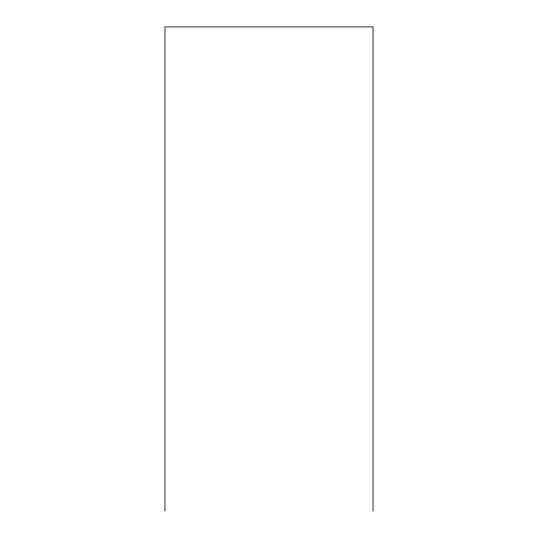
<?xml version="1.0" encoding="UTF-8"?>
<svg xmlns="http://www.w3.org/2000/svg" width="538" height="538" viewBox="0 0 538 538"><rect width="100%" height="100%" fill="white"/><g stroke="black" fill="none" stroke-linecap="round" stroke-linejoin="round"><path stroke-width="0.81" d="M373.029 511.1L373.029 26.9L164.971 26.9L164.971 511.1"/></g></svg>
